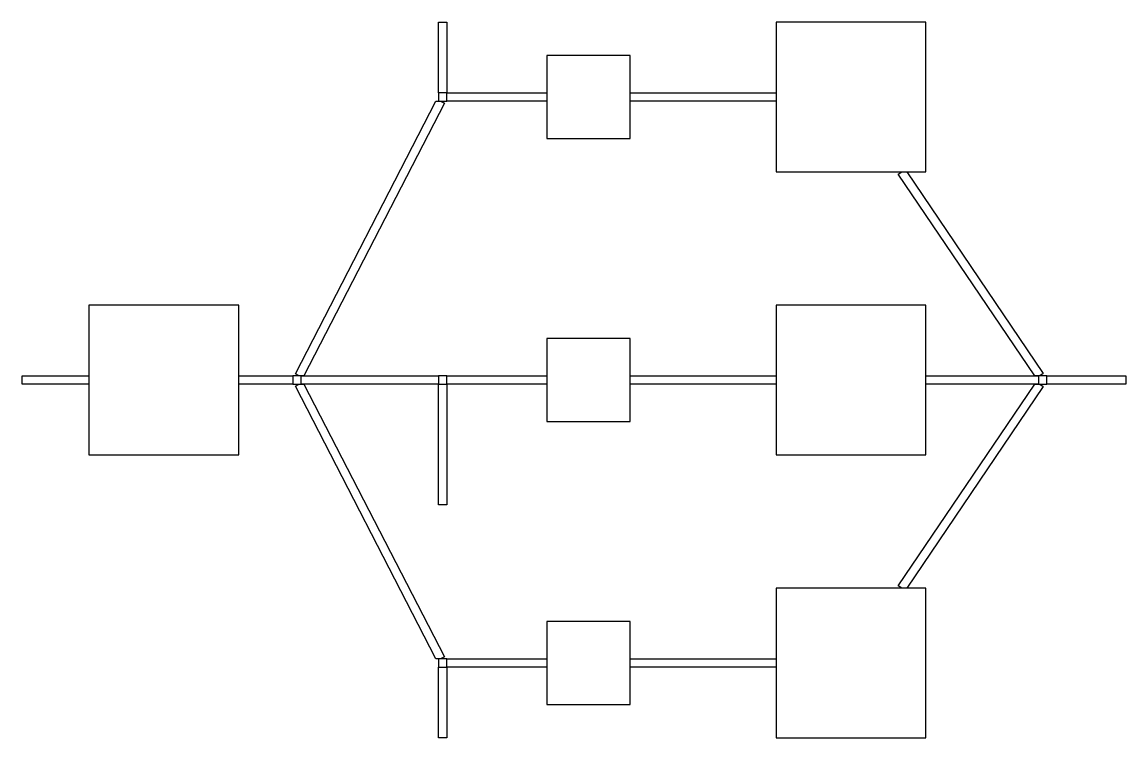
# Model space of a CAD drawing. Header units: millimetres. Extents: x 1.6 to 28.1, y 1.4 to 18.6.
import ezdxf

# ---------------------------------------------------------------- set-up
doc = ezdxf.new("R2010")
doc.units = ezdxf.units.MM
doc.layers.add('CHAMBERS', color=5, linetype='CONTINUOUS')
doc.layers.add('CHANNELS', color=3, linetype='CONTINUOUS')

msp = doc.modelspace()

# ---------------------------------------------------------------- linework, layer by layer
at = {"layer": 'CHAMBERS'}
for points in [[(19.7, 15), (23.3, 15), (23.3, 18.6), (19.7, 18.6)], [(14.2, 15.8), (16.2, 15.8), (16.2, 17.8), (14.2, 17.8)], [(11.6, 16.7), (11.8, 16.7), (11.8, 16.9), (11.6, 16.9)], [(3.2, 8.2), (6.8, 8.2), (6.8, 11.8), (3.2, 11.8)], [(19.7, 8.2), (23.3, 8.2), (23.3, 11.8), (19.7, 11.8)], [(14.2, 9), (16.2, 9), (16.2, 11), (14.2, 11)], [(8.1, 9.9), (8.3, 9.9), (8.3, 10.1), (8.1, 10.1)], [(11.6, 9.9), (11.8, 9.9), (11.8, 10.1), (11.6, 10.1)], [(26, 9.9), (26.2, 9.9), (26.2, 10.1), (26, 10.1)], [(19.7, 1.4), (23.3, 1.4), (23.3, 5), (19.7, 5)], [(14.2, 2.2), (16.2, 2.2), (16.2, 4.2), (14.2, 4.2)], [(11.6, 3.1), (11.8, 3.1), (11.8, 3.3), (11.6, 3.3)]]:
    msp.add_lwpolyline(points, close=True, dxfattribs=at)
at = {"layer": 'CHANNELS'}
for points in [[(11.8, 18.6), (11.8, 16.9), (11.6, 16.9), (11.6, 18.6)], [(8.2515, 10.1), (8.1626, 10.1458), (11.5361, 16.7), (11.6485, 16.7), (11.7374, 16.6542), (8.3639, 10.1)], [(11.8, 16.9), (14.2, 16.9), (14.2, 16.7), (11.8, 16.7)], [(16.2, 16.9), (19.7, 16.9), (19.7, 16.7), (16.2, 16.7)], [(22.7176, 15), (22.8384, 15), (26.1152, 10.156), (26.0324, 10.1), (25.9116, 10.1), (22.6348, 14.944)], [(1.6, 10.1), (3.2, 10.1), (3.2, 9.9), (1.6, 9.9)], [(6.8, 10.1), (8.1, 10.1), (8.1, 9.9), (6.8, 9.9)], [(8.3, 10.1), (11.6, 10.1), (11.6, 9.9), (8.3, 9.9)], [(11.8, 10.1), (14.2, 10.1), (14.2, 9.9), (11.8, 9.9)], [(16.2, 10.1), (19.7, 10.1), (19.7, 9.9), (16.2, 9.9)], [(23.3, 10.1), (26, 10.1), (26, 9.9), (23.3, 9.9)], [(26.2, 10.1), (28.1, 10.1), (28.1, 9.9), (26.2, 9.9)], [(8.2515, 9.9), (8.3639, 9.9), (11.7374, 3.3458), (11.6485, 3.3), (11.5361, 3.3), (8.1626, 9.8542)], [(11.6, 7), (11.6, 9.9), (11.8, 9.9), (11.8, 7)], [(22.7176, 5), (22.6348, 5.056), (25.9116, 9.9), (26.0324, 9.9), (26.1152, 9.844), (22.8384, 5)], [(11.8, 3.3), (14.2, 3.3), (14.2, 3.1), (11.8, 3.1)], [(16.2, 3.3), (19.7, 3.3), (19.7, 3.1), (16.2, 3.1)], [(11.6, 1.4), (11.6, 3.1), (11.8, 3.1), (11.8, 1.4)]]:
    msp.add_lwpolyline(points, close=True, dxfattribs=at)

doc.saveas('drawing.dxf')
